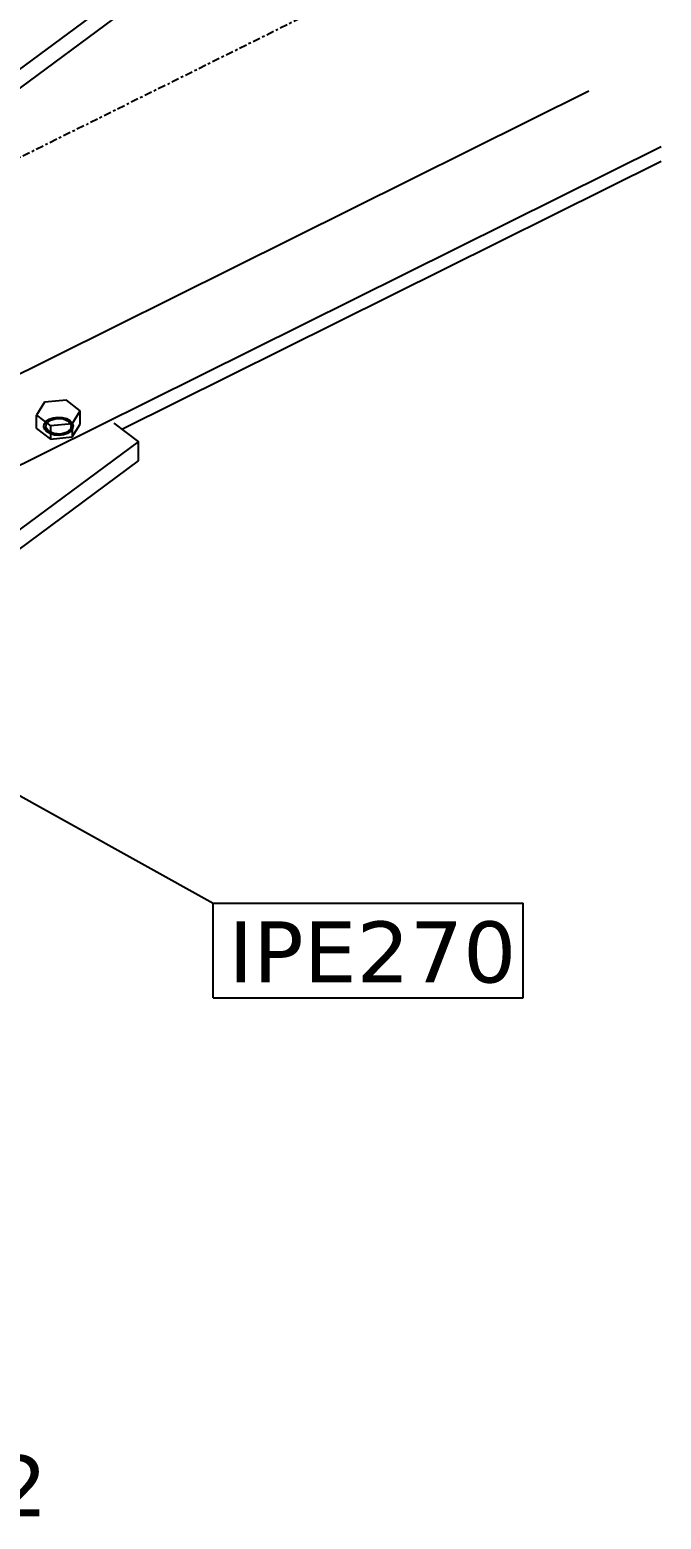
# Model space of a CAD drawing. Header units: millimetres. Extents: x 15962 to 71432, y 9666 to 72266.
# Drawn here: x 47022 to 47516, y 42807 to 43973 of the extents above; entities that cross this region are included whole.
import ezdxf

# ---------------------------------------------------------------- set-up
doc = ezdxf.new("R2010")
doc.units = ezdxf.units.MM
doc.header["$LTSCALE"] = 2
doc.linetypes.add('DXK_LINE_DOT3', pattern=[5.9187, 2.979, -0.9799, 0.9799, -0.9799])
doc.styles.add('Arial Narrow', font='verdana.ttf', dxfattribs={"height": 0.2})

msp = doc.modelspace()

# ---------------------------------------------------------------- linework, layer by layer
at = {"color": 7, "linetype": 'DXK_LINE_DOT3'}
msp.add_line((47456.2936, 44092.6238), (46482.22, 43608.6306), dxfattribs=at)
at = {"color": 2, "linetype": 'Continuous'}
for p, q in [((47106.7388, 44010.8718), (46606.888, 43640.7876)), ((46606.888, 43625.8666), (47106.7388, 43995.9508)), ((46757.5026, 43576.4501), (47459.2355, 43925.1239)), ((46814.0235, 43532.8513), (47515.7564, 43881.5251)), ((47093.7928, 43660.3962), (47515.7564, 43870.0595)), ((47087.6002, 43665.1723), (47106.7388, 43650.4114)), ((46879.6178, 43482.2534), (47106.7388, 43650.4114)), ((47106.7388, 43635.4904), (47106.7388, 43650.4114)), ((46889.4878, 43474.64), (47106.7388, 43635.4904))]:
    msp.add_line(p, q, dxfattribs=at)
at = {"color": 7, "linetype": 'Continuous'}
for p, q in [((47050.5051, 43683.0396), (47033.3863, 43681.4076)), ((47061.3473, 43674.6774), (47050.5051, 43683.0396)), ((47033.3863, 43681.4076), (47027.1099, 43671.4134)), ((47027.1099, 43671.4134), (47037.9521, 43663.0512)), ((47027.1099, 43661.0472), (47027.1099, 43671.4134)), ((47055.0709, 43664.6831), (47061.3473, 43674.6774)), ((47061.3473, 43664.3112), (47061.3473, 43674.6774)), ((47027.1099, 43661.0472), (47037.9521, 43652.685)), ((47032.7419, 43662.3371), (47033.1333, 43664.5514)), ((47033.4748, 43660.1563), (47032.7419, 43662.3371)), ((47033.1333, 43664.5514), (47034.6109, 43666.5824)), ((47035.2604, 43658.2225), (47033.4748, 43660.1563)), ((47034.3451, 43661.737), (47034.9083, 43664.9226)), ((47036.4302, 43658.8038), (47034.3451, 43661.737)), ((47034.6109, 43666.5824), (47037.0298, 43668.2313)), ((47034.9083, 43664.9226), (47037.9688, 43667.5071)), ((47037.0298, 43668.2313), (47040.1535, 43669.3368)), ((47055.0709, 43664.6831), (47037.9521, 43663.0512)), ((47037.9521, 43663.0512), (47037.9521, 43652.685)), ((47037.9688, 43667.5071), (47042.7067, 43668.798)), ((47040.1535, 43669.3368), (47043.676, 43669.7906)), ((47042.7067, 43668.798), (47047.8523, 43668.4494)), ((47043.676, 43669.7906), (47047.2527, 43669.5482)), ((47047.2527, 43669.5482), (47050.5333, 43668.6335)), ((47047.8523, 43668.4494), (47052.027, 43666.5546)), ((47053.5489, 43660.4358), (47050.4884, 43657.8513)), ((47050.5333, 43668.6335), (47053.1968, 43667.1359)), ((47052.027, 43666.5546), (47054.1121, 43663.6214)), ((47053.1968, 43667.1359), (47054.9824, 43665.2021)), ((47054.1121, 43663.6214), (47053.5489, 43660.4358)), ((47055.3239, 43660.807), (47053.8463, 43658.776)), ((47054.9824, 43665.2021), (47055.7153, 43663.0213)), ((47055.0709, 43664.6831), (47055.0709, 43654.317)), ((47055.0709, 43654.317), (47061.3473, 43664.3112)), ((47055.7153, 43663.0213), (47055.3239, 43660.807)), ((47037.9239, 43656.7249), (47035.2604, 43658.2225)), ((47040.6049, 43656.909), (47036.4302, 43658.8038)), ((47041.2045, 43655.8102), (47037.9239, 43656.7249)), ((47037.9521, 43652.685), (47055.0709, 43654.317)), ((47045.7505, 43656.5604), (47040.6049, 43656.909)), ((47044.7812, 43655.5678), (47041.2045, 43655.8102)), ((47048.3037, 43656.0216), (47044.7812, 43655.5678)), ((47050.4884, 43657.8513), (47045.7505, 43656.5604)), ((47051.4274, 43657.1271), (47048.3037, 43656.0216)), ((47053.8463, 43658.776), (47051.4274, 43657.1271)), ((46910.7164, 43430.8837), (47165.2272, 43289.4637)), ((47165.2272, 43289.4637), (47407.7819, 43289.4637)), ((47165.2272, 43215.4637), (47165.2272, 43289.4637)), ((47407.7819, 43215.4637), (47407.7819, 43289.4637)), ((47165.2272, 43215.4637), (47407.7819, 43215.4637))]:
    msp.add_line(p, q, dxfattribs=at)

# ---------------------------------------------------------------- texts
at = {"color": 96, "style": 'Arial Narrow'}
msp.add_text('Ø508*12', height=47.75391, dxfattribs=at).set_placement((46743.0508, 42809.6696))

# ---------------------------------------------------------------- wipeouts: each hides what was drawn before it
at = {"color": 0}
msp.add_wipeout([(47395.7819, 43227.4637), (47395.7819, 43277.4637), (47177.2272, 43277.4637), (47177.2272, 43227.4637)], dxfattribs=at)

# ---------------------------------------------------------------- next in the draw order: wipeouts: each hides what was drawn before it
msp.add_wipeout([(47395.7819, 43227.4637), (47395.7819, 43277.4637), (47177.2272, 43277.4637), (47177.2272, 43227.4637)], dxfattribs=at)

# ---------------------------------------------------------------- next in the draw order: texts
at = {"color": 96, "style": 'Arial Narrow'}
msp.add_text('IPE270', height=47.75391, dxfattribs=at).set_placement((47177.2272, 43227.4637))

doc.saveas('drawing.dxf')
